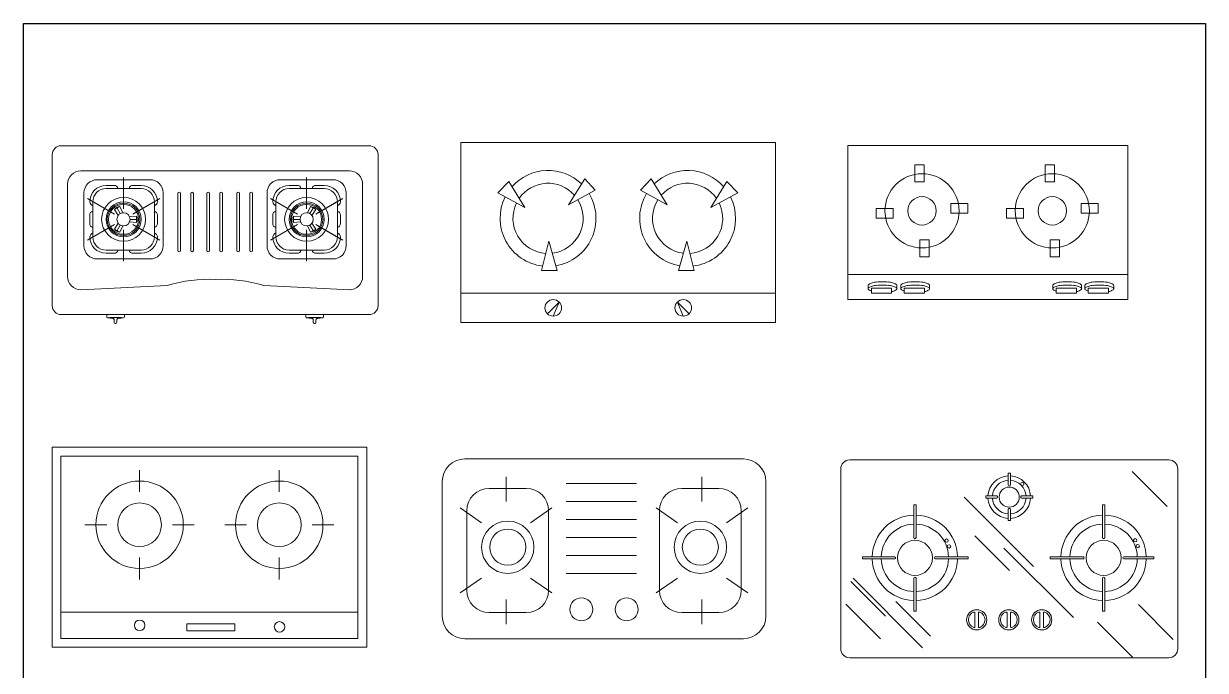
# Model space of a CAD drawing. Header units: inches. Extents: x 21.55 to 24.17, y 11.57 to 14.38.
# Drawn here: x 21.545 to 24.175, y 12.937 to 14.376 of the extents above; entities that cross this region are included whole.
import ezdxf

# ---------------------------------------------------------------- set-up
doc = ezdxf.new("R2010")
doc.units = ezdxf.units.IN
doc.header["$MEASUREMENT"] = 0
doc.layers.add('001_Dark_1 10', color=7, linetype='Continuous', lineweight=0)
doc.layers.add('02', color=251, linetype='Continuous', plot=False)
doc.layers.add('Rectang.', color=251, linetype='Continuous', plot=False)

msp = doc.modelspace()

# ---------------------------------------------------------------- linework, layer by layer
at = {"layer": '001_Dark_1 10'}
for p, q in [((23.3792, 14.1049), (23.3792, 13.7624)), ((24.002, 14.1049), (23.3792, 14.1049)), ((24.002, 13.7624), (24.002, 14.1049)), ((23.5283, 14.0237), (23.5283, 14.0615)), ((23.5283, 14.0615), (23.5493, 14.0615)), ((23.5493, 14.0615), (23.5493, 14.0237)), ((23.8182, 14.0237), (23.8182, 14.0615)), ((23.8182, 14.0615), (23.8392, 14.0615)), ((23.8392, 14.0615), (23.8392, 14.0237)), ((21.7089, 14.0286), (21.8263, 14.0286)), ((21.7285, 14.0158), (21.7285, 14.0158)), ((21.7285, 14.0158), (21.7466, 14.0158)), ((21.7676, 14.0335), (21.7676, 13.964)), ((21.7676, 13.9689), (21.7676, 14.0286)), ((21.8067, 14.0158), (21.7886, 14.0158)), ((22.1358, 14.0158), (22.1539, 14.0158)), ((22.1749, 14.0335), (22.1749, 13.964)), ((22.1749, 13.9689), (22.1749, 14.0286)), ((22.2141, 14.0158), (22.1959, 14.0158)), ((22.2141, 14.0158), (22.2141, 14.0158)), ((22.6249, 14.0245), (22.6006, 13.9998)), ((22.6603, 13.9666), (22.6249, 14.0245)), ((22.7936, 14.0308), (22.7576, 13.9728)), ((22.8171, 14.0054), (22.7936, 14.0308)), ((22.9178, 14.0054), (22.9413, 14.0308)), ((22.9413, 14.0308), (22.9772, 13.9728)), ((23.0746, 13.9666), (23.11, 14.0245)), ((23.11, 14.0245), (23.1342, 13.9998)), ((23.5493, 14.0237), (23.5283, 14.0237)), ((23.8392, 14.0237), (23.8182, 14.0237)), ((21.6795, 13.9992), (21.6795, 13.8818)), ((21.7285, 14.009), (21.8067, 14.009)), ((21.8557, 13.9992), (21.8557, 13.8818)), ((22.6006, 13.9998), (22.6603, 13.9666)), ((22.7576, 13.9728), (22.8171, 14.0054)), ((22.9772, 13.9728), (22.9178, 14.0054)), ((23.1342, 13.9998), (23.0746, 13.9666)), ((21.6871, 13.987), (21.7473, 13.9522)), ((21.743, 13.9547), (21.6913, 13.9845)), ((21.6991, 13.9796), (21.6991, 13.9014)), ((21.7472, 13.9621), (21.7591, 13.9689)), ((21.7603, 13.9532), (21.7532, 13.9655)), ((21.7659, 13.9551), (21.7591, 13.9689)), ((21.8481, 13.987), (21.7879, 13.9522)), ((21.7922, 13.9547), (21.8439, 13.9845)), ((21.8361, 13.9796), (21.8361, 13.9014)), ((22.0944, 13.987), (22.1546, 13.9522)), ((22.1503, 13.9547), (22.0986, 13.9845)), ((22.1766, 13.9551), (22.1834, 13.9689)), ((22.1822, 13.9532), (22.1893, 13.9655)), ((22.1953, 13.9621), (22.1834, 13.9689)), ((22.2554, 13.987), (22.1952, 13.9522)), ((22.1995, 13.9547), (22.2512, 13.9845)), ((23.4422, 13.9644), (23.48, 13.9644)), ((23.4422, 13.9434), (23.4422, 13.9644)), ((23.48, 13.9644), (23.48, 13.9434)), ((23.6086, 13.9754), (23.6464, 13.9754)), ((23.6086, 13.9544), (23.6086, 13.9754)), ((23.6464, 13.9754), (23.6464, 13.9544)), ((23.7321, 13.9434), (23.7321, 13.9644)), ((23.7321, 13.9644), (23.7699, 13.9644)), ((23.7699, 13.9644), (23.7699, 13.9434)), ((23.8985, 13.9754), (23.9364, 13.9754)), ((23.8985, 13.9544), (23.8985, 13.9754)), ((23.9364, 13.9754), (23.9364, 13.9544)), ((21.6923, 13.9498), (21.6923, 13.9312)), ((21.7558, 13.9492), (21.7472, 13.9621)), ((21.7811, 13.9463), (21.7965, 13.9473)), ((21.7823, 13.9405), (21.7965, 13.9405)), ((21.7965, 13.9473), (21.7965, 13.9336)), ((21.843, 13.9498), (21.843, 13.9312)), ((22.0996, 13.9498), (22.0996, 13.9312)), ((22.146, 13.9473), (22.146, 13.9336)), ((22.1614, 13.9463), (22.146, 13.9473)), ((22.1602, 13.9405), (22.146, 13.9405)), ((22.1867, 13.9492), (22.1953, 13.9621)), ((22.2503, 13.9498), (22.2503, 13.9312)), ((23.48, 13.9434), (23.4422, 13.9434)), ((23.6464, 13.9544), (23.6086, 13.9544)), ((23.7699, 13.9434), (23.7321, 13.9434)), ((23.9364, 13.9544), (23.8985, 13.9544)), ((21.6871, 13.894), (21.7473, 13.9288)), ((21.743, 13.9263), (21.6913, 13.8965)), ((21.7558, 13.9317), (21.7472, 13.9189)), ((21.7591, 13.9121), (21.7472, 13.9189)), ((21.7603, 13.9278), (21.7532, 13.9155)), ((21.7659, 13.9259), (21.7591, 13.9121)), ((21.7676, 13.8475), (21.7676, 13.917)), ((21.7676, 13.9121), (21.7676, 13.8524)), ((21.7811, 13.9347), (21.7965, 13.9336)), ((21.8481, 13.894), (21.7879, 13.9288)), ((21.7922, 13.9263), (21.8439, 13.8965)), ((22.0944, 13.894), (22.1546, 13.9288)), ((22.1503, 13.9263), (22.0986, 13.8965)), ((22.1614, 13.9347), (22.146, 13.9336)), ((22.1749, 13.8475), (22.1749, 13.917)), ((22.1749, 13.9121), (22.1749, 13.8524)), ((22.1766, 13.9259), (22.1834, 13.9121)), ((22.1822, 13.9278), (22.1893, 13.9155)), ((22.1834, 13.9121), (22.1953, 13.9189)), ((22.1867, 13.9317), (22.1953, 13.9189)), ((22.2554, 13.894), (22.1952, 13.9288)), ((22.1995, 13.9263), (22.2512, 13.8965)), ((22.7141, 13.8923), (22.6977, 13.8265)), ((22.7323, 13.8265), (22.7141, 13.8923)), ((23.0026, 13.8265), (23.0207, 13.8923)), ((23.0207, 13.8923), (23.0372, 13.8265)), ((23.5393, 13.8951), (23.5603, 13.8951)), ((23.5393, 13.8573), (23.5393, 13.8951)), ((23.5603, 13.8951), (23.5603, 13.8573)), ((23.8292, 13.8951), (23.8502, 13.8951)), ((23.8292, 13.8573), (23.8292, 13.8951)), ((23.8502, 13.8951), (23.8502, 13.8573)), ((21.7285, 13.872), (21.8067, 13.872)), ((21.7285, 13.8651), (21.7466, 13.8651)), ((21.8067, 13.8651), (21.7886, 13.8651)), ((21.8067, 13.8651), (21.8067, 13.8651)), ((22.1358, 13.8651), (22.1358, 13.8651)), ((22.1358, 13.8651), (22.1539, 13.8651)), ((22.2141, 13.8651), (22.1959, 13.8651)), ((21.7089, 13.8524), (21.8263, 13.8524)), ((23.5603, 13.8573), (23.5393, 13.8573)), ((23.8502, 13.8573), (23.8292, 13.8573)), ((22.6977, 13.8265), (22.7323, 13.8265)), ((23.0372, 13.8265), (23.0026, 13.8265)), ((23.3792, 13.8181), (24.002, 13.8181)), ((23.4242, 13.7944), (23.4242, 13.7862)), ((23.4315, 13.7877), (23.4315, 13.7761)), ((23.4767, 13.7877), (23.4315, 13.7877)), ((23.4767, 13.7761), (23.4767, 13.7877)), ((23.4884, 13.7935), (23.4884, 13.7862)), ((23.497, 13.7944), (23.4971, 13.7862)), ((23.5496, 13.7877), (23.5043, 13.7877)), ((23.5043, 13.7877), (23.5043, 13.7761)), ((23.5496, 13.7761), (23.5496, 13.7877)), ((23.5612, 13.7935), (23.5612, 13.7862)), ((23.8351, 13.7944), (23.8352, 13.7862)), ((23.8877, 13.7877), (23.8424, 13.7877)), ((23.8424, 13.7877), (23.8424, 13.7761)), ((23.8877, 13.7761), (23.8877, 13.7877)), ((23.8993, 13.7935), (23.8993, 13.7862)), ((23.9065, 13.7944), (23.9066, 13.7862)), ((23.9138, 13.7877), (23.9138, 13.7761)), ((23.9591, 13.7877), (23.9138, 13.7877)), ((23.9591, 13.7761), (23.9591, 13.7877)), ((23.9708, 13.7935), (23.9708, 13.7862)), ((22.5183, 13.7762), (23.2183, 13.7762)), ((22.7367, 13.7565), (22.7106, 13.7306)), ((22.7236, 13.7252), (22.7367, 13.7565)), ((22.9999, 13.7565), (23.026, 13.7306)), ((23.013, 13.7252), (22.9999, 13.7565)), ((23.3792, 13.7624), (24.002, 13.7624)), ((23.4315, 13.7761), (23.4767, 13.7761)), ((23.5043, 13.7761), (23.5496, 13.7761)), ((23.8424, 13.7761), (23.8877, 13.7761)), ((23.9138, 13.7761), (23.9591, 13.7761)), ((21.7302, 13.7287), (21.7302, 13.7236)), ((21.7693, 13.7287), (21.7693, 13.7236)), ((22.1732, 13.7287), (22.1732, 13.7236)), ((22.2123, 13.7287), (22.2123, 13.7236)), ((21.7319, 13.7216), (21.7443, 13.7198)), ((21.7468, 13.7168), (21.7468, 13.7111)), ((21.7488, 13.7091), (21.7507, 13.7091)), ((21.7527, 13.7168), (21.7527, 13.7111)), ((21.7552, 13.7198), (21.7677, 13.7216)), ((22.1873, 13.7198), (22.1748, 13.7216)), ((22.1898, 13.7168), (22.1898, 13.7111)), ((22.1937, 13.7091), (22.1918, 13.7091)), ((22.1957, 13.7168), (22.1957, 13.7111)), ((22.2107, 13.7216), (22.1982, 13.7198)), ((22.3086, 13.4334), (21.6087, 13.4334)), ((21.6087, 13.4334), (21.6087, 12.9889)), ((22.2892, 13.414), (21.6282, 13.414)), ((21.6282, 13.414), (21.6282, 13.0084)), ((22.2892, 13.414), (22.2892, 13.0084)), ((22.3086, 13.4334), (22.3086, 12.9889)), ((23.1467, 13.4076), (22.5267, 13.4076)), ((21.8032, 13.3828), (21.8032, 13.3342)), ((22.1141, 13.3828), (22.1141, 13.3342)), ((22.6187, 13.3676), (22.6187, 13.313)), ((23.0546, 13.3676), (23.0546, 13.313)), ((23.7359, 13.35), (23.7359, 13.376)), ((23.7359, 13.376), (23.7409, 13.376)), ((23.7409, 13.35), (23.7409, 13.376)), ((24.0894, 13.3021), (24.0121, 13.3795)), ((22.4767, 13.3576), (22.4767, 13.0576)), ((22.6634, 13.3421), (22.5813, 13.3421)), ((22.9089, 13.3531), (22.7523, 13.3531)), ((23.0099, 13.3421), (23.092, 13.3421)), ((23.1967, 13.0576), (23.1967, 13.3576)), ((22.9089, 13.3131), (22.7523, 13.3131)), ((23.7924, 13.168), (23.6377, 13.3228)), ((23.711, 13.3252), (23.6863, 13.3252)), ((23.6863, 13.3252), (23.6863, 13.3202)), ((23.711, 13.3202), (23.6863, 13.3202)), ((23.7657, 13.3252), (23.7911, 13.3252)), ((23.7657, 13.3202), (23.7911, 13.3202)), ((23.7911, 13.3202), (23.7911, 13.3252)), ((22.5167, 13.2985), (22.5641, 13.2658)), ((22.5313, 13.2921), (22.5313, 13.1157)), ((22.7207, 13.2985), (22.6734, 13.2658)), ((22.7134, 13.1157), (22.7134, 13.2921)), ((22.9527, 13.2985), (23, 13.2658)), ((22.9599, 13.1157), (22.9599, 13.2921)), ((23.1566, 13.2985), (23.1093, 13.2658)), ((23.142, 13.2921), (23.142, 13.1157)), ((23.5259, 13.3053), (23.5309, 13.3053)), ((23.5259, 13.2325), (23.5259, 13.3053)), ((23.5309, 13.2325), (23.5309, 13.3053)), ((23.7359, 13.2953), (23.7359, 13.271)), ((23.7409, 13.2953), (23.7409, 13.271)), ((23.9508, 13.3053), (23.9458, 13.3053)), ((23.9458, 13.2325), (23.9458, 13.3053)), ((23.9508, 13.2325), (23.9508, 13.3053)), ((21.7303, 13.2612), (21.6816, 13.2612)), ((21.9247, 13.2612), (21.8761, 13.2612)), ((22.0412, 13.2612), (21.9926, 13.2612)), ((22.2357, 13.2612), (22.1871, 13.2612)), ((22.9089, 13.2731), (22.7523, 13.2731)), ((23.7359, 13.271), (23.7409, 13.271)), ((22.9089, 13.2331), (22.7523, 13.2331)), ((23.7391, 13.1592), (23.6618, 13.2366)), ((23.8812, 13.0546), (23.7265, 13.2094)), ((21.8032, 13.1883), (21.8032, 13.1397)), ((22.1141, 13.1883), (22.1141, 13.1397)), ((22.9089, 13.1931), (22.7523, 13.1931)), ((23.4835, 13.1901), (23.4115, 13.1901)), ((23.4115, 13.1901), (23.4115, 13.1851)), ((23.4835, 13.1851), (23.4115, 13.1851)), ((23.5734, 13.1901), (23.6473, 13.1901)), ((23.5734, 13.1851), (23.6473, 13.1851)), ((23.6473, 13.1901), (23.6473, 13.1851)), ((23.9034, 13.1901), (23.8294, 13.1901)), ((23.8294, 13.1901), (23.8294, 13.1851)), ((23.9034, 13.1851), (23.8294, 13.1851)), ((23.9932, 13.1901), (24.0602, 13.1901)), ((23.9932, 13.1851), (24.0602, 13.1851)), ((24.0602, 13.1901), (24.0602, 13.1851)), ((22.9089, 13.1531), (22.7523, 13.1531)), ((22.5167, 13.1094), (22.5641, 13.1421)), ((22.7207, 13.1094), (22.6734, 13.1421)), ((22.9527, 13.1094), (23, 13.1421)), ((23.1566, 13.1094), (23.1093, 13.1421)), ((23.4629, 13.0575), (23.3855, 13.1349)), ((23.5457, 12.9876), (23.391, 13.1424)), ((23.5259, 13.1427), (23.5259, 13.0691)), ((23.5309, 13.1427), (23.5309, 13.0691)), ((23.9458, 13.1427), (23.9458, 13.0691)), ((23.9508, 13.1427), (23.9508, 13.0691)), ((22.6187, 13.0403), (22.6187, 13.0948)), ((23.0546, 13.0403), (23.0546, 13.0948)), ((23.452, 13.0073), (23.3746, 13.0847)), ((23.5635, 13.0132), (23.4861, 13.0906)), ((23.5259, 13.0691), (23.5309, 13.0691)), ((23.9508, 13.0691), (23.9458, 13.0691)), ((24.1033, 13.0063), (24.0259, 13.0837)), ((22.2892, 13.0667), (21.6282, 13.0667)), ((22.5813, 13.0657), (22.6634, 13.0657)), ((23.092, 13.0657), (23.0099, 13.0657)), ((23.662, 13.0651), (23.662, 13.0344)), ((23.67, 13.0651), (23.67, 13.0344)), ((23.7334, 13.0651), (23.7334, 13.0344)), ((23.7414, 13.0651), (23.7414, 13.0344)), ((23.8067, 13.0651), (23.8067, 13.0344)), ((23.8147, 13.0651), (23.8147, 13.0344)), ((24.0125, 12.9669), (23.9351, 13.0443)), ((21.908, 13.0408), (21.908, 13.0254)), ((22.0152, 13.0408), (21.908, 13.0408)), ((21.908, 13.0254), (22.0152, 13.0254)), ((22.0152, 13.0254), (22.0152, 13.0408)), ((22.2892, 13.0084), (21.6282, 13.0084)), ((22.5267, 13.0076), (23.1467, 13.0076)), ((22.3086, 12.9889), (21.6087, 12.9889))]:
    msp.add_line(p, q, dxfattribs=at)
for points in [[(22.3142, 13.7287, 0.414214), (22.3338, 13.7483), (22.3338, 14.0846, 0.414214), (22.3142, 14.1041), (21.6283, 14.1041, 0.414214), (21.6088, 14.0846), (21.6088, 13.7483, 0.414214), (21.6283, 13.7287)], [(22.0868, 13.9992), (22.0868, 13.8818, 0.414214), (22.1162, 13.8524), (22.2336, 13.8524, 0.414214), (22.263, 13.8818), (22.263, 13.9992, 0.414214), (22.2336, 14.0286), (22.1162, 14.0286, 0.414214)], [(21.8941, 13.8713), (21.8941, 13.9983, 1), (21.8881, 13.9983), (21.8881, 13.8713, 1)], [(21.9229, 13.8713), (21.9229, 13.9983, 1), (21.9169, 13.9983), (21.9169, 13.8713, 1)], [(21.953, 13.8713), (21.953, 13.9983, -1), (21.959, 13.9983), (21.959, 13.8713, -1)], [(21.9818, 13.8713), (21.9818, 13.9983, -1), (21.9878, 13.9983), (21.9878, 13.8713, -1)], [(22.0196, 13.8713), (22.0196, 13.9983, -1), (22.0256, 13.9983), (22.0256, 13.8713, -1)], [(22.0484, 13.8713), (22.0484, 13.9983, -1), (22.0544, 13.9983), (22.0544, 13.8713, -1)], [(22.1064, 13.9796), (22.1064, 13.9014, 0.414214), (22.1358, 13.872), (22.2141, 13.872, 0.414214), (22.2434, 13.9014), (22.2434, 13.9796, 0.414214), (22.2141, 14.009), (22.1358, 14.009, 0.414214)], [(24.0934, 12.9654), (23.3834, 12.9654, -0.414214), (23.3634, 12.9854), (23.3634, 13.3854, -0.414214), (23.3834, 13.4054), (24.0934, 13.4054, -0.414214), (24.1134, 13.3854), (24.1134, 12.9854, -0.414214)]]:
    msp.add_lwpolyline(points, format="xyb", close=True, dxfattribs=at)
msp.add_lwpolyline([(23.2183, 14.1112), (22.5183, 14.1112), (22.5183, 13.7112), (23.2183, 13.7112)], close=True, dxfattribs=at)
for points in [[(22.2701, 13.7839, 0.414214), (22.2995, 13.8133), (22.2995, 14.0188, 0.414214), (22.2701, 14.0481), (21.6724, 14.0481, 0.414214), (21.643, 14.0188), (21.643, 13.8133, 0.414214), (21.6724, 13.7839), (21.8648, 13.7932, -0.087429), (21.9722, 13.8067, -0.087429), (22.0796, 13.7932), (22.272, 13.7839)], [(21.7676, 13.9552, -1), (21.7676, 13.9258, -1), (21.7676, 13.9552, -1)], [(22.1749, 13.9552, 1), (22.1749, 13.9258, 1), (22.1749, 13.9552, 1)]]:
    msp.add_lwpolyline(points, format="xyb", dxfattribs=at)
for points in [[(21.7676, 13.9689), (21.7676, 14.0286)], [(22.1749, 13.9689), (22.1749, 14.0286)], [(21.743, 13.9547), (21.6913, 13.9845)], [(21.7922, 13.9547), (21.8439, 13.9845)], [(22.1503, 13.9547), (22.0986, 13.9845)], [(22.1995, 13.9547), (22.2512, 13.9845)], [(21.743, 13.9263), (21.6913, 13.8965)], [(21.7676, 13.9121), (21.7676, 13.8524)], [(21.7922, 13.9263), (21.8439, 13.8965)], [(22.1503, 13.9263), (22.0986, 13.8965)], [(22.1749, 13.9121), (22.1749, 13.8524)], [(22.1995, 13.9263), (22.2512, 13.8965)]]:
    msp.add_lwpolyline(points, dxfattribs=at)
for centre, radius in [((23.5443, 13.9594), 0.0825), ((23.8342, 13.9594), 0.0825), ((21.7676, 13.9405), 0.0489), ((22.1749, 13.9405), 0.0489), ((23.5443, 13.9594), 0.0316), ((23.8342, 13.9594), 0.0316), ((21.7676, 13.9405), 0.0391), ((21.7676, 13.9405), 0.0362), ((21.7676, 13.9405), 0.0333), ((22.1749, 13.9405), 0.0391), ((22.1749, 13.9405), 0.0362), ((22.1749, 13.9405), 0.0333), ((21.7676, 13.9405), 0.0147), ((22.1749, 13.9405), 0.0147), ((22.7237, 13.7436), 0.0184), ((23.013, 13.7436), 0.0184), ((21.8032, 13.2612), 0.0972), ((22.1141, 13.2612), 0.0972), ((23.7384, 13.3227), 0.0224), ((23.7674, 13.3517), 0.00373), ((21.8032, 13.2612), 0.0486), ((22.1141, 13.2612), 0.0486), ((22.6224, 13.2112), 0.0583), ((23.051, 13.2112), 0.0583), ((22.6224, 13.2112), 0.0401), ((23.051, 13.2112), 0.0401), ((23.5988, 13.2261), 0.00373), ((24.0187, 13.2268), 0.00373), ((23.5284, 13.1876), 0.039), ((23.6043, 13.213), 0.00373), ((23.9483, 13.1876), 0.039), ((24.0242, 13.2137), 0.00373), ((22.7863, 13.073), 0.0255), ((22.8871, 13.073), 0.0255), ((23.666, 13.0498), 0.0225), ((23.7374, 13.0498), 0.0225), ((23.8107, 13.0498), 0.0225), ((21.8034, 13.0374), 0.0117), ((22.1147, 13.034), 0.0117)]:
    msp.add_circle(centre, radius, dxfattribs=at)
for centre, radius, start, end in [((22.7121, 13.9427), 0.1067, 45.8373, 138.7775), ((23.0227, 13.9427), 0.1067, 41.2225, 134.1627), ((21.7089, 13.9992), 0.0294, 90, 180), ((21.7285, 13.9796), 0.0362, 90, 180), ((21.7468, 14.0071), 0.00876, 12.564, 91.6861), ((21.7884, 14.0071), 0.00876, 88.3139, 167.436), ((21.8067, 13.9796), 0.0362, 0, 90), ((21.8263, 13.9992), 0.0294, 0, 90), ((22.1358, 13.9796), 0.0362, 90, 180), ((22.1541, 14.0071), 0.00876, 12.564, 91.6861), ((22.1957, 14.0071), 0.00876, 88.3139, 167.436), ((22.2141, 13.9796), 0.0362, 0, 90), ((22.7121, 13.9427), 0.0781, 41.1973, 145.4439), ((23.0227, 13.9427), 0.0781, 34.5561, 138.8027), ((21.7285, 13.9796), 0.0294, 90, 180), ((21.8067, 13.9796), 0.0294, 0, 90), ((22.7121, 13.9427), 0.1067, 153.231, 263.5995), ((22.7121, 13.9427), 0.1067, 279.2438, 31.147), ((23.0227, 13.9427), 0.1067, 148.853, 260.7562), ((23.0227, 13.9427), 0.1067, 276.4005, 26.769), ((21.7039, 13.9816), 0.0118, 189.6676, 246.0824), ((21.7608, 13.9523), 0.0167, 95.7306, 144.2694), ((21.8313, 13.9816), 0.0118, 293.9176, 350.3324), ((22.1112, 13.9816), 0.0118, 189.6676, 246.0824), ((22.1817, 13.9523), 0.0167, 35.7306, 84.2694), ((22.2386, 13.9816), 0.0118, 293.9176, 350.3324), ((22.7121, 13.9427), 0.0781, 154.0793, 266.4247), ((22.7121, 13.9427), 0.0781, 276.98, 32.0222), ((23.0227, 13.9427), 0.0781, 147.9778, 263.02), ((23.0227, 13.9427), 0.0781, 273.5753, 25.9207), ((21.701, 13.95), 0.00876, 102.564, 181.686), ((21.7813, 13.9405), 0.0167, 335.7306, 24.2694), ((21.8342, 13.95), 0.00876, 358.314, 77.436), ((22.1083, 13.95), 0.00876, 102.564, 181.686), ((22.1612, 13.9405), 0.0167, 155.7306, 204.2694), ((22.2415, 13.95), 0.00876, 358.314, 77.436), ((21.701, 13.9309), 0.00876, 178.3139, 257.436), ((21.7608, 13.9287), 0.0167, 215.7306, 264.2694), ((21.8342, 13.9309), 0.00876, 282.564, 1.6861), ((22.1083, 13.9309), 0.00876, 178.3139, 257.436), ((22.1817, 13.9287), 0.0167, 275.7306, 324.2694), ((22.2415, 13.9309), 0.00876, 282.564, 1.6861), ((21.7039, 13.8994), 0.0118, 113.9176, 170.3324), ((21.7285, 13.9014), 0.0362, 180, 270), ((21.7285, 13.9014), 0.0294, 180, 270), ((21.8067, 13.9014), 0.0294, 270, 0), ((21.8067, 13.9014), 0.0362, 270, 0), ((21.8313, 13.8994), 0.0118, 9.6676, 66.0824), ((22.1112, 13.8994), 0.0118, 113.9176, 170.3324), ((22.1358, 13.9014), 0.0362, 180, 270), ((22.2141, 13.9014), 0.0362, 270, 0), ((22.2386, 13.8994), 0.0118, 9.6676, 66.0824), ((21.7089, 13.8818), 0.0294, 180, 270), ((21.7468, 13.8739), 0.00876, 268.3139, 347.436), ((21.7884, 13.8739), 0.00876, 192.564, 271.6861), ((21.8263, 13.8818), 0.0294, 270, 0), ((22.1541, 13.8739), 0.00876, 268.3139, 347.436), ((22.1957, 13.8739), 0.00876, 192.564, 271.6861), ((23.4271, 13.7935), 0.00282, 121.9106, 180), ((23.4271, 13.7935), 0.00282, 180, 197.9454), ((23.4271, 13.7862), 0.00282, 121.9106, 180), ((23.4271, 13.7862), 0.00282, 180, 238.0894), ((23.4409, 13.7714), 0.0289, 104.4631, 121.9106), ((23.4409, 13.764), 0.0289, 104.4631, 121.9106), ((23.4409, 13.8083), 0.0289, 238.0894, 251.0845), ((23.4501, 13.7354), 0.0661, 96.0983, 104.4631), ((23.4501, 13.728), 0.0661, 96.0983, 104.4631), ((23.4563, 13.6776), 0.1242, 90, 96.0983), ((23.4563, 13.6702), 0.1242, 90, 96.0983), ((23.4563, 13.6776), 0.1242, 83.9017, 90), ((23.4563, 13.6702), 0.1242, 83.9017, 90), ((23.4625, 13.7354), 0.0661, 75.5369, 83.9017), ((23.4625, 13.728), 0.0661, 75.5369, 83.9017), ((23.4625, 13.8443), 0.0661, 282.4611, 284.4631), ((23.4718, 13.7714), 0.0289, 58.0894, 75.5369), ((23.4718, 13.764), 0.0289, 58.0894, 75.5369), ((23.4718, 13.8083), 0.0289, 284.4631, 301.9106), ((23.4856, 13.7935), 0.00282, 0, 58.0894), ((23.4856, 13.7862), 0.00282, 0, 58.0894), ((23.4856, 13.7862), 0.00282, 301.9106, 0), ((23.4999, 13.7935), 0.00282, 121.9106, 180), ((23.4999, 13.7935), 0.00282, 180, 197.9454), ((23.4999, 13.7862), 0.00282, 121.9106, 180), ((23.4999, 13.7862), 0.00282, 180, 238.0894), ((23.5137, 13.7714), 0.0289, 104.4631, 121.9106), ((23.5137, 13.764), 0.0289, 104.4631, 121.9106), ((23.5137, 13.8083), 0.0289, 238.0894, 251.0845), ((23.523, 13.7354), 0.0661, 96.0983, 104.4631), ((23.523, 13.728), 0.0661, 96.0983, 104.4631), ((23.5291, 13.6776), 0.1242, 90, 96.0983), ((23.5291, 13.6702), 0.1242, 90, 96.0983), ((23.5291, 13.6776), 0.1242, 83.9017, 90), ((23.5291, 13.6702), 0.1242, 83.9017, 90), ((23.5353, 13.7354), 0.0661, 75.5369, 83.9017), ((23.5353, 13.728), 0.0661, 75.5369, 83.9017), ((23.5353, 13.8443), 0.0661, 282.4611, 284.4631), ((23.5446, 13.7714), 0.0289, 58.0894, 75.5369), ((23.5446, 13.764), 0.0289, 58.0894, 75.5369), ((23.5446, 13.8083), 0.0289, 284.4631, 301.9106), ((23.5584, 13.7935), 0.00282, 0, 58.0894), ((23.5584, 13.7862), 0.00282, 0, 58.0894), ((23.5584, 13.7862), 0.00282, 301.9106, 0), ((23.838, 13.7935), 0.00282, 121.9106, 180), ((23.838, 13.7935), 0.00282, 180, 197.9454), ((23.838, 13.7862), 0.00282, 121.9106, 180), ((23.838, 13.7862), 0.00282, 180, 238.0894), ((23.8518, 13.7714), 0.0289, 104.4631, 121.9106), ((23.8518, 13.764), 0.0289, 104.4631, 121.9106), ((23.8518, 13.8083), 0.0289, 238.0894, 251.0845), ((23.8611, 13.7354), 0.0661, 96.0983, 104.4631), ((23.8611, 13.728), 0.0661, 96.0983, 104.4631), ((23.8672, 13.6776), 0.1242, 90, 96.0983), ((23.8672, 13.6702), 0.1242, 90, 96.0983), ((23.8672, 13.6776), 0.1242, 83.9017, 90), ((23.8672, 13.6702), 0.1242, 83.9017, 90), ((23.8734, 13.7354), 0.0661, 75.5369, 83.9017), ((23.8734, 13.728), 0.0661, 75.5369, 83.9017), ((23.8734, 13.8443), 0.0661, 282.4611, 284.4631), ((23.8827, 13.7714), 0.0289, 58.0894, 75.5369), ((23.8827, 13.764), 0.0289, 58.0894, 75.5369), ((23.8827, 13.8083), 0.0289, 284.4631, 301.9106), ((23.8965, 13.7935), 0.00282, 0, 58.0894), ((23.8965, 13.7862), 0.00282, 0, 58.0894), ((23.8965, 13.7862), 0.00282, 301.9106, 0), ((23.9094, 13.7935), 0.00282, 121.9106, 180), ((23.9094, 13.7935), 0.00282, 180, 197.9454), ((23.9094, 13.7862), 0.00282, 121.9106, 180), ((23.9094, 13.7862), 0.00282, 180, 238.0894), ((23.9232, 13.7714), 0.0289, 104.4631, 121.9106), ((23.9232, 13.764), 0.0289, 104.4631, 121.9106), ((23.9232, 13.8083), 0.0289, 238.0894, 251.0845), ((23.9325, 13.7354), 0.0661, 96.0983, 104.4631), ((23.9325, 13.728), 0.0661, 96.0983, 104.4631), ((23.9387, 13.6776), 0.1242, 90, 96.0983), ((23.9387, 13.6702), 0.1242, 90, 96.0983), ((23.9387, 13.6776), 0.1242, 83.9017, 90), ((23.9387, 13.6702), 0.1242, 83.9017, 90), ((23.9449, 13.7354), 0.0661, 75.5369, 83.9017), ((23.9449, 13.728), 0.0661, 75.5369, 83.9017), ((23.9449, 13.8443), 0.0661, 282.4611, 284.4631), ((23.9541, 13.7714), 0.0289, 58.0894, 75.5369), ((23.9541, 13.764), 0.0289, 58.0894, 75.5369), ((23.9541, 13.8083), 0.0289, 284.4631, 301.9106), ((23.9679, 13.7935), 0.00282, 0, 58.0894), ((23.9679, 13.7862), 0.00282, 0, 58.0894), ((23.9679, 13.7862), 0.00282, 301.9106, 0), ((21.7321, 13.7236), 0.00196, 180, 261.4692), ((21.7498, 13.479), 0.2433, 85.7792, 94.2208), ((21.7397, 13.7162), 0.00711, 12.024, 57.1859), ((21.7439, 13.7168), 0.00294, 0, 81.4692), ((21.7488, 13.7111), 0.00196, 180, 270), ((21.7507, 13.7111), 0.00196, 270, 0), ((21.7556, 13.7168), 0.00294, 98.5308, 180), ((21.7598, 13.7162), 0.00711, 122.8141, 167.976), ((21.7674, 13.7236), 0.00196, 278.5308, 0), ((22.1751, 13.7236), 0.00196, 180, 261.4692), ((22.1928, 13.479), 0.2433, 85.7792, 94.2208), ((22.1827, 13.7162), 0.00711, 12.024, 57.1859), ((22.1869, 13.7168), 0.00294, 0, 81.4692), ((22.1918, 13.7111), 0.00196, 180, 270), ((22.1937, 13.7111), 0.00196, 270, 0), ((22.1986, 13.7168), 0.00294, 98.5308, 180), ((22.2028, 13.7162), 0.00711, 122.8141, 167.976), ((22.2104, 13.7236), 0.00196, 278.5308, 0), ((22.5267, 13.3576), 0.05, 90, 180), ((23.1467, 13.3576), 0.05, 0, 90), ((23.7384, 13.3227), 0.0474, 93.0255, 176.9745), ((23.7384, 13.3227), 0.0374, 93.8363, 176.1637), ((23.7384, 13.3227), 0.0474, 3.0255, 86.9745), ((23.7384, 13.3227), 0.0374, 3.8363, 86.1637), ((22.5813, 13.2921), 0.05, 90, 180), ((22.6634, 13.2921), 0.05, 0, 90), ((23.0099, 13.2921), 0.05, 90, 180), ((23.092, 13.2921), 0.05, 0, 90), ((23.7384, 13.3504), 0.00252, 187.9505, 352.0495), ((23.7384, 13.3227), 0.0474, 183.0255, 266.9745), ((23.7384, 13.3227), 0.0374, 183.8363, 266.1637), ((23.7107, 13.3227), 0.00252, 277.2236, 82.7764), ((23.7384, 13.3227), 0.0374, 273.8363, 356.1637), ((23.7384, 13.3227), 0.0474, 273.0255, 356.9745), ((23.7665, 13.3227), 0.00262, 107.6318, 252.3682), ((23.5284, 13.1876), 0.095, 91.5918, 178.4082), ((23.5284, 13.1876), 0.095, 1.5918, 88.4082), ((23.7384, 13.2954), 0.0025, 358.3317, 181.6683), ((23.9483, 13.1876), 0.095, 91.5918, 178.4082), ((23.9483, 13.1876), 0.095, 1.5918, 88.4082), ((23.5284, 13.1876), 0.075, 91.9102, 178.0898), ((23.5284, 13.1876), 0.075, 1.9102, 88.0898), ((23.9483, 13.1876), 0.075, 91.9102, 178.0898), ((23.9483, 13.1876), 0.075, 1.9102, 88.0898), ((23.5284, 13.2327), 0.00251, 183.9579, 356.0421), ((23.9483, 13.2328), 0.00252, 186.7354, 353.2646), ((23.5284, 13.1876), 0.095, 181.5918, 268.4082), ((23.5284, 13.1876), 0.075, 181.9102, 268.0898), ((23.4829, 13.1876), 0.00258, 284.2945, 75.7055), ((23.5284, 13.1876), 0.075, 271.9102, 358.0898), ((23.5284, 13.1876), 0.095, 271.5918, 358.4082), ((23.5742, 13.1876), 0.00263, 108.412, 251.588), ((23.9483, 13.1876), 0.095, 181.5918, 268.4082), ((23.9483, 13.1876), 0.075, 181.9102, 268.0898), ((23.9024, 13.1876), 0.00267, 290.5507, 69.4493), ((23.9483, 13.1876), 0.075, 271.9102, 358.0898), ((23.9483, 13.1876), 0.095, 271.5918, 358.4082), ((23.9941, 13.1876), 0.00264, 108.751, 251.249), ((23.5284, 13.1418), 0.00263, 17.9418, 162.0582), ((23.9483, 13.1417), 0.00269, 21.7885, 158.2115), ((22.5813, 13.1157), 0.05, 180, 270), ((22.6634, 13.1157), 0.05, 270, 0), ((23.0099, 13.1157), 0.05, 180, 270), ((23.092, 13.1157), 0.05, 270, 0), ((22.5267, 13.0576), 0.05, 180, 270), ((23.1467, 13.0576), 0.05, 270, 0), ((23.666, 13.0498), 0.0185, 111.3237, 248.6763), ((23.66, 13.0651), 0.002, 0, 111.3237), ((23.672, 13.0651), 0.002, 68.6763, 180), ((23.666, 13.0498), 0.0185, 291.3237, 68.6763), ((23.7374, 13.0498), 0.0185, 111.3237, 248.6763), ((23.7314, 13.0651), 0.002, 0, 111.3237), ((23.7434, 13.0651), 0.002, 68.6763, 180), ((23.7374, 13.0498), 0.0185, 291.3237, 68.6763), ((23.8107, 13.0498), 0.0185, 111.3237, 248.6763), ((23.8047, 13.0651), 0.002, 0, 111.3237), ((23.8167, 13.0651), 0.002, 68.6763, 180), ((23.8107, 13.0498), 0.0185, 291.3237, 68.6763), ((23.66, 13.0344), 0.002, 248.6763, 0), ((23.672, 13.0344), 0.002, 180, 291.3237), ((23.7314, 13.0344), 0.002, 248.6763, 0), ((23.7434, 13.0344), 0.002, 180, 291.3237), ((23.8047, 13.0344), 0.002, 248.6763, 0), ((23.8167, 13.0344), 0.002, 180, 291.3237)]:
    msp.add_arc(centre, radius, start, end, dxfattribs=at)
at = {"layer": '02'}
msp.add_lwpolyline([(21.5452, 14.3758), (24.1748, 14.3758), (24.1748, 11.9657), (21.5452, 11.9657), (21.5452, 14.3758)], dxfattribs=at)
at = {"layer": 'Rectang.'}
msp.add_lwpolyline([(21.5452, 14.3758), (24.1748, 14.3758), (24.1748, 11.9657), (21.5452, 11.9657), (21.5452, 14.3758)], dxfattribs=at)

doc.saveas('drawing.dxf')
